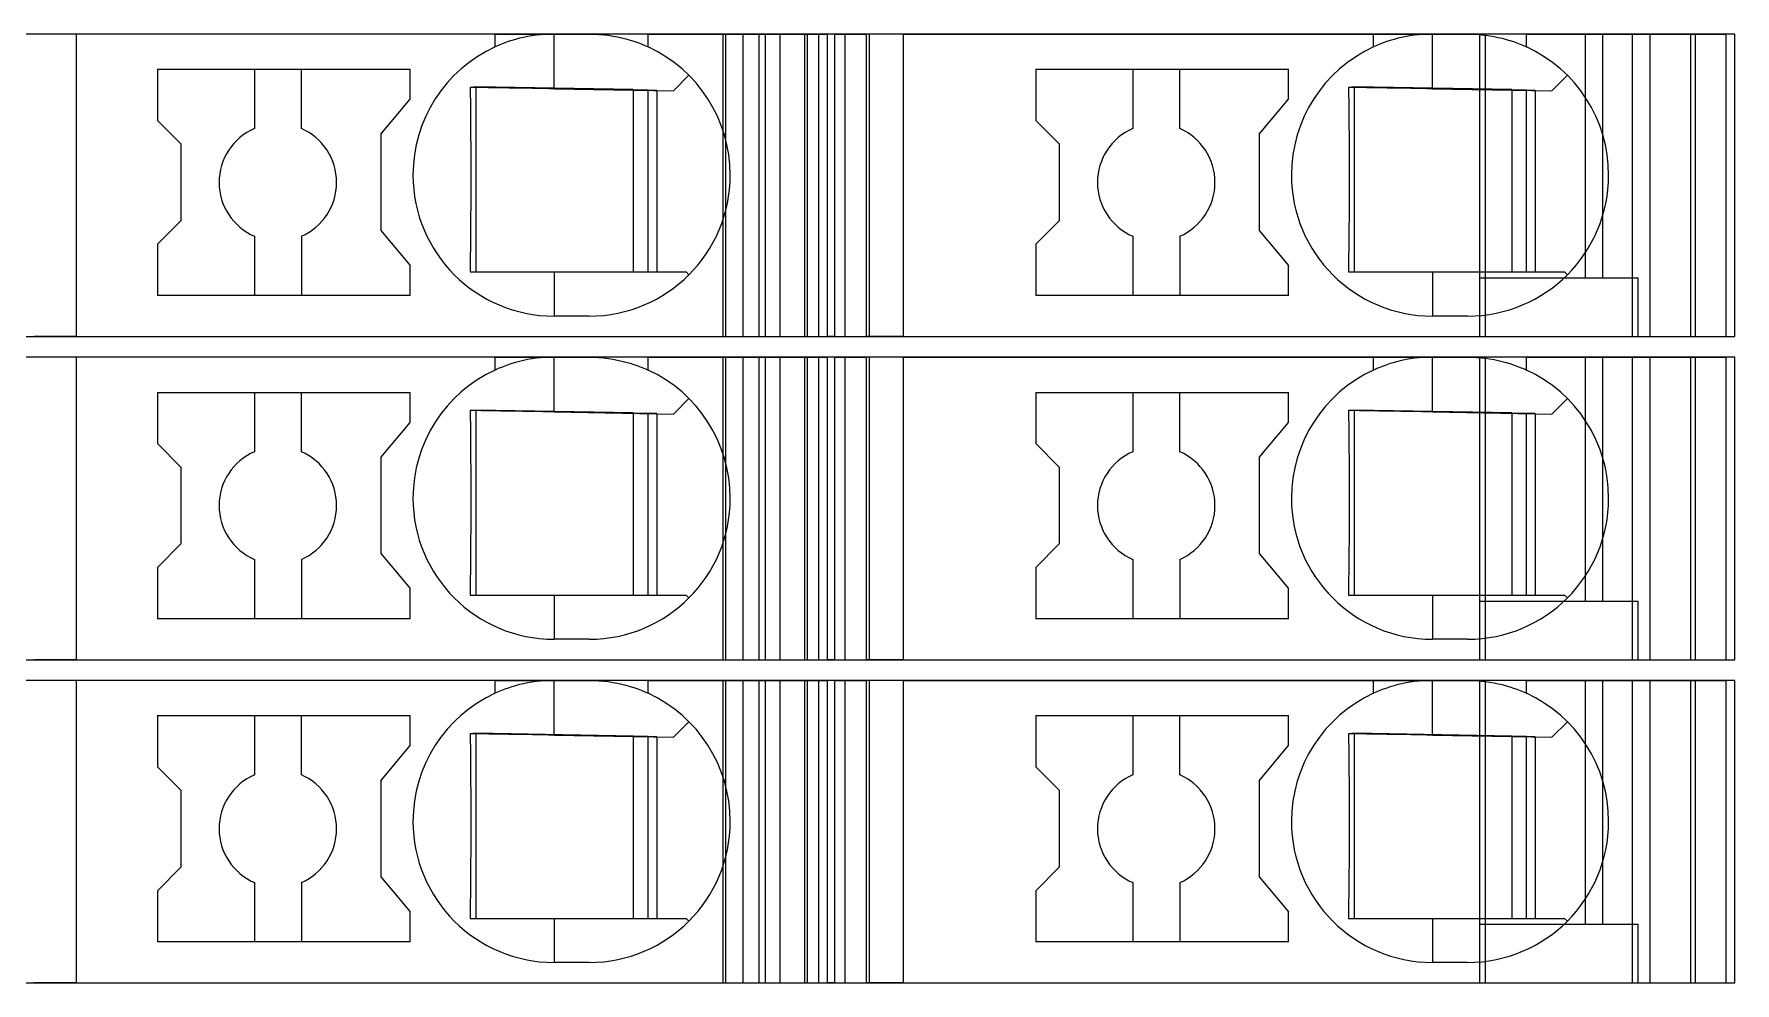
# Model space of a CAD drawing. Header units: millimetres. Extents: x 0 to 1680, y 0 to 1188.
# Drawn here: x 912.2 to 941.15, y 501.35 to 517.5 of the extents above; entities that cross this region are included whole.
import ezdxf
from ezdxf.enums import TextEntityAlignment as Align

# ---------------------------------------------------------------- set-up
doc = ezdxf.new("R2010")
doc.units = ezdxf.units.MM
for name, color, linetype, lineweight in [('EPLAN309', 5, 'Continuous', 5), ('EPLAN493', 5, 'Continuous', 5), ('MAIN-1', 7, 'Continuous', 5), ('MAIN-2', 7, 'Continuous', 5)]:
    doc.layers.add(name, color=color, linetype=linetype, lineweight=lineweight)
doc.styles.add('Tahoma', font='')
doc.styles.get('Tahoma').set_extended_font_data('Tahoma')

# ---------------------------------------------------------------- blocks, each defined once
blk = doc.blocks.new('EPLSYM_LibrarySPECIAL_Symbol12_Variant0_Placement8_4')
at = {"layer": 'EPLAN309', "lineweight": 13, "ltscale": 16}
blk.add_lwpolyline([(0, -5.15), (68.15, -5.15), (68.15, 0), (0, 0)], close=True, dxfattribs=at)
at = {"layer": 'EPLAN493', "color": 5, "style": 'Tahoma'}
blk.add_attdef('17_20450', text='', height=2.3478, dxfattribs=at).set_placement((0, -21.83478), align=Align.MIDDLE_RIGHT)
blk = doc.blocks.new('EPLSYM_LibrarySPECIAL_Symbol12_Variant0_Placement8_5')
at = {"layer": 'EPLAN309', "lineweight": 13, "ltscale": 16}
blk.add_lwpolyline([(0, -5.15), (68.15, -5.15), (68.15, 0), (0, 0)], close=True, dxfattribs=at)
at = {"layer": 'EPLAN493', "color": 5, "style": 'Tahoma'}
blk.add_attdef('17_20450', text='', height=2.3478, dxfattribs=at).set_placement((0, -21.83478), align=Align.MIDDLE_RIGHT)
blk = doc.blocks.new('EPLSYM_LibrarySPECIAL_Symbol12_Variant0_Placement8_6')
at = {"layer": 'EPLAN309', "lineweight": 13, "ltscale": 16}
blk.add_lwpolyline([(0, -5.15), (68.15, -5.15), (68.15, 0), (0, 0)], close=True, dxfattribs=at)
at = {"layer": 'EPLAN493', "color": 5, "style": 'Tahoma'}
blk.add_attdef('17_20450', text='', height=2.3478, dxfattribs=at).set_placement((0, -21.83478), align=Align.MIDDLE_RIGHT)

msp = doc.modelspace()

# ---------------------------------------------------------------- linework, layer by layer
at = {"layer": 'MAIN-1'}
for p, q in [((912.919, 517.5), (912.2, 517.5)), ((920.05, 517.5), (912.919, 517.5)), ((912.919, 517.5), (912.919, 512.35)), ((920.05, 517.5), (921.05, 517.5)), ((920.05, 517.282), (920.05, 517.5)), ((920.213, 517.349), (920.156, 517.327)), ((920.272, 517.37), (920.213, 517.349)), ((920.333, 517.39), (920.272, 517.37)), ((920.397, 517.409), (920.333, 517.39)), ((920.463, 517.427), (920.397, 517.409)), ((920.531, 517.443), (920.463, 517.427)), ((920.601, 517.458), (920.531, 517.443)), ((920.673, 517.47), (920.601, 517.458)), ((920.746, 517.481), (920.673, 517.47)), ((920.821, 517.489), (920.746, 517.481)), ((920.897, 517.495), (920.821, 517.489)), ((920.973, 517.499), (920.897, 517.495)), ((921.05, 517.5), (920.973, 517.499)), ((921.05, 516.568), (921.05, 517.5)), ((921.05, 517.5), (921.65, 517.5)), ((921.65, 517.5), (921.732, 517.499)), ((922.65, 517.5), (921.65, 517.5)), ((921.732, 517.499), (921.814, 517.494)), ((921.814, 517.494), (921.896, 517.487)), ((921.896, 517.487), (921.975, 517.478)), ((921.975, 517.478), (922.053, 517.466)), ((922.053, 517.466), (922.13, 517.452)), ((922.13, 517.452), (922.204, 517.435)), ((922.204, 517.435), (922.275, 517.417)), ((922.275, 517.417), (922.345, 517.397)), ((922.345, 517.397), (922.411, 517.376)), ((922.411, 517.376), (922.475, 517.354)), ((922.475, 517.354), (922.536, 517.331)), ((922.65, 517.5), (925.704, 517.5)), ((922.65, 517.282), (922.65, 517.5)), ((925.832, 517.5), (925.704, 517.5)), ((925.704, 512.35), (925.704, 517.5)), ((925.832, 517.5), (926.367, 517.5)), ((925.832, 512.35), (925.832, 517.5)), ((927, 517.5), (926.367, 517.5)), ((926.367, 512.35), (926.367, 517.5)), ((927, 517.5), (935, 517.5)), ((927, 512.35), (927, 517.5)), ((935, 517.5), (936, 517.5)), ((935, 517.282), (935, 517.5)), ((935.163, 517.349), (935.106, 517.327)), ((935.222, 517.37), (935.163, 517.349)), ((935.283, 517.39), (935.222, 517.37)), ((935.347, 517.409), (935.283, 517.39)), ((935.413, 517.427), (935.347, 517.409)), ((935.481, 517.443), (935.413, 517.427)), ((935.551, 517.458), (935.481, 517.443)), ((935.622, 517.47), (935.551, 517.458)), ((935.696, 517.481), (935.622, 517.47)), ((935.771, 517.489), (935.696, 517.481)), ((935.847, 517.495), (935.771, 517.489)), ((935.923, 517.499), (935.847, 517.495)), ((936, 517.5), (935.923, 517.499)), ((936, 516.568), (936, 517.5)), ((936, 517.5), (936.6, 517.5)), ((936.6, 517.5), (936.677, 517.499)), ((937.6, 517.5), (936.6, 517.5)), ((936.677, 517.499), (936.753, 517.495)), ((936.753, 517.495), (936.829, 517.489)), ((936.829, 517.489), (936.904, 517.481)), ((936.904, 517.481), (936.978, 517.47)), ((936.978, 517.47), (937.049, 517.458)), ((937.049, 517.458), (937.119, 517.443)), ((937.119, 517.443), (937.187, 517.427)), ((937.187, 517.427), (937.253, 517.409)), ((937.253, 517.409), (937.317, 517.39)), ((937.317, 517.39), (937.378, 517.37)), ((937.378, 517.37), (937.437, 517.349)), ((937.437, 517.349), (937.494, 517.327)), ((937.6, 517.5), (941, 517.5)), ((937.6, 517.282), (937.6, 517.5)), ((941, 512.35), (941, 517.5)), ((920.102, 517.305), (920.05, 517.282)), ((920.156, 517.327), (920.102, 517.305)), ((922.536, 517.331), (922.594, 517.306)), ((922.594, 517.306), (922.65, 517.282)), ((935.052, 517.305), (935, 517.282)), ((935.106, 517.327), (935.052, 517.305)), ((937.494, 517.327), (937.548, 517.305)), ((937.548, 517.305), (937.6, 517.282)), ((914.3, 516.9), (914.3, 516.029)), ((914.3, 516.9), (918.6, 516.9)), ((915.95, 516.9), (915.95, 515.892)), ((916.75, 515.892), (916.75, 516.9)), ((918.6, 516.389), (918.6, 516.9)), ((923.083, 516.533), (923.347, 516.797)), ((929.25, 516.9), (929.25, 516.029)), ((929.25, 516.9), (933.55, 516.9)), ((930.9, 516.9), (930.9, 515.892)), ((931.7, 515.892), (931.7, 516.9)), ((933.55, 516.389), (933.55, 516.9)), ((938.033, 516.533), (938.297, 516.797)), ((919.624, 516.592), (919.625, 516.522)), ((919.685, 516.591), (919.624, 516.592)), ((919.625, 516.522), (919.625, 516.45)), ((919.746, 516.59), (919.685, 516.591)), ((919.721, 516.591), (919.721, 513.45)), ((919.809, 516.589), (919.746, 516.59)), ((919.873, 516.588), (919.809, 516.589)), ((919.937, 516.587), (919.873, 516.588)), ((920.003, 516.586), (919.937, 516.587)), ((920.071, 516.585), (920.003, 516.586)), ((920.14, 516.584), (920.071, 516.585)), ((920.21, 516.582), (920.14, 516.584)), ((920.283, 516.581), (920.21, 516.582)), ((920.358, 516.58), (920.283, 516.581)), ((920.435, 516.579), (920.358, 516.58)), ((920.514, 516.577), (920.435, 516.579)), ((920.597, 516.576), (920.514, 516.577)), ((920.682, 516.575), (920.597, 516.576)), ((920.771, 516.573), (920.682, 516.575)), ((920.862, 516.571), (920.771, 516.573)), ((920.955, 516.57), (920.862, 516.571)), ((921.05, 516.568), (920.955, 516.57)), ((921.05, 516.568), (923.083, 516.533)), ((922.4, 516.545), (922.4, 513.45)), ((922.65, 513.45), (922.65, 516.54)), ((922.8, 516.538), (922.8, 513.45)), ((934.574, 516.592), (934.574, 516.522)), ((934.635, 516.591), (934.574, 516.592)), ((934.574, 516.522), (934.575, 516.45)), ((934.696, 516.59), (934.635, 516.591)), ((934.671, 516.591), (934.671, 513.45)), ((934.759, 516.589), (934.696, 516.59)), ((934.822, 516.588), (934.759, 516.589)), ((934.887, 516.587), (934.822, 516.588)), ((934.953, 516.586), (934.887, 516.587)), ((935.021, 516.585), (934.953, 516.586)), ((935.09, 516.584), (935.021, 516.585)), ((935.16, 516.582), (935.09, 516.584)), ((935.233, 516.581), (935.16, 516.582)), ((935.307, 516.58), (935.233, 516.581)), ((935.385, 516.579), (935.307, 516.58)), ((935.464, 516.577), (935.385, 516.579)), ((935.547, 516.576), (935.464, 516.577)), ((935.632, 516.575), (935.547, 516.576)), ((935.72, 516.573), (935.632, 516.575)), ((935.812, 516.571), (935.72, 516.573)), ((935.905, 516.57), (935.812, 516.571)), ((936, 516.568), (935.905, 516.57)), ((936, 516.568), (938.033, 516.533)), ((937.35, 516.545), (937.35, 513.45)), ((937.6, 513.45), (937.6, 516.54)), ((937.75, 516.538), (937.75, 513.45)), ((918.1, 515.793), (918.6, 516.389)), ((919.625, 516.45), (919.626, 516.377)), ((919.626, 516.377), (919.627, 516.303)), ((919.627, 516.303), (919.628, 516.227)), ((919.628, 516.227), (919.628, 516.149)), ((933.05, 515.793), (933.55, 516.389)), ((934.575, 516.45), (934.576, 516.377)), ((934.576, 516.377), (934.577, 516.303)), ((934.577, 516.303), (934.577, 516.227)), ((934.577, 516.227), (934.578, 516.149)), ((914.7, 515.629), (914.3, 516.029)), ((919.628, 516.149), (919.629, 516.07)), ((919.629, 516.07), (919.63, 515.988)), ((919.63, 515.988), (919.63, 515.904)), ((919.63, 515.904), (919.631, 515.817)), ((929.65, 515.629), (929.25, 516.029)), ((934.578, 516.149), (934.579, 516.07)), ((934.579, 516.07), (934.58, 515.988)), ((934.58, 515.988), (934.58, 515.904)), ((934.58, 515.904), (934.581, 515.817)), ((914.7, 515.629), (914.7, 514.321)), ((918.1, 515.793), (918.1, 514.157)), ((919.631, 515.817), (919.631, 515.726)), ((919.631, 515.726), (919.632, 515.632)), ((919.632, 515.632), (919.633, 515.534)), ((929.65, 515.629), (929.65, 514.321)), ((933.05, 515.793), (933.05, 514.157)), ((934.581, 515.817), (934.581, 515.726)), ((934.581, 515.726), (934.582, 515.632)), ((934.582, 515.632), (934.582, 515.534)), ((919.633, 515.534), (919.633, 515.431)), ((919.633, 515.431), (919.633, 515.324)), ((919.633, 515.324), (919.633, 515.213)), ((934.582, 515.534), (934.583, 515.431)), ((934.583, 515.431), (934.583, 515.324)), ((934.583, 515.324), (934.583, 515.213)), ((919.633, 515.213), (919.634, 515.1)), ((919.634, 515.1), (919.633, 514.979)), ((934.583, 515.213), (934.583, 515.1)), ((934.583, 515.1), (934.583, 514.979)), ((919.633, 514.747), (919.632, 514.638)), ((919.633, 514.979), (919.633, 514.861)), ((919.633, 514.861), (919.633, 514.747)), ((934.583, 514.747), (934.582, 514.638)), ((934.583, 514.979), (934.583, 514.861)), ((934.583, 514.861), (934.583, 514.747)), ((919.632, 514.534), (919.631, 514.434)), ((919.632, 514.638), (919.632, 514.534)), ((934.582, 514.534), (934.581, 514.434)), ((934.582, 514.638), (934.582, 514.534)), ((914.7, 514.321), (914.3, 513.921)), ((918.1, 514.157), (918.6, 513.561)), ((919.629, 514.159), (919.628, 514.073)), ((919.63, 514.248), (919.629, 514.159)), ((919.631, 514.339), (919.63, 514.248)), ((919.631, 514.434), (919.631, 514.339)), ((929.65, 514.321), (929.25, 513.921)), ((933.05, 514.157), (933.55, 513.561)), ((934.579, 514.159), (934.578, 514.073)), ((934.58, 514.248), (934.579, 514.159)), ((934.581, 514.339), (934.58, 514.248)), ((934.581, 514.434), (934.581, 514.339)), ((914.3, 513.921), (914.3, 513.05)), ((915.95, 514.058), (915.95, 513.05)), ((916.75, 514.058), (916.75, 513.05)), ((919.627, 513.908), (919.626, 513.829)), ((919.628, 513.99), (919.627, 513.908)), ((919.628, 514.073), (919.628, 513.99)), ((929.25, 513.921), (929.25, 513.05)), ((930.9, 514.058), (930.9, 513.05)), ((931.7, 514.058), (931.7, 513.05)), ((934.577, 513.908), (934.576, 513.829)), ((934.578, 513.99), (934.577, 513.908)), ((934.578, 514.073), (934.578, 513.99)), ((919.624, 513.598), (919.623, 513.524)), ((919.625, 513.75), (919.624, 513.674)), ((919.624, 513.674), (919.624, 513.598)), ((919.626, 513.829), (919.625, 513.75)), ((934.574, 513.598), (934.573, 513.524)), ((934.575, 513.75), (934.574, 513.674)), ((934.574, 513.674), (934.574, 513.598)), ((934.576, 513.829), (934.575, 513.75)), ((918.6, 513.05), (918.6, 513.561)), ((919.623, 513.524), (919.622, 513.45)), ((919.622, 513.45), (919.683, 513.45)), ((919.683, 513.45), (919.746, 513.45)), ((919.746, 513.45), (919.809, 513.45)), ((919.809, 513.45), (919.873, 513.45)), ((919.873, 513.45), (919.939, 513.45)), ((919.939, 513.45), (920.005, 513.45)), ((920.005, 513.45), (920.074, 513.45)), ((920.074, 513.45), (920.144, 513.45)), ((920.144, 513.45), (920.215, 513.45)), ((920.215, 513.45), (920.289, 513.45)), ((920.289, 513.45), (920.364, 513.45)), ((920.364, 513.45), (920.442, 513.45)), ((920.442, 513.45), (920.522, 513.45)), ((920.522, 513.45), (920.605, 513.45)), ((920.605, 513.45), (920.69, 513.45)), ((920.69, 513.45), (920.778, 513.45)), ((920.778, 513.45), (920.867, 513.45)), ((920.867, 513.45), (920.958, 513.45)), ((920.958, 513.45), (921.05, 513.45)), ((921.05, 513.45), (923.3, 513.45)), ((921.05, 513.45), (921.05, 512.7)), ((923.347, 513.403), (923.3, 513.45)), ((933.55, 513.05), (933.55, 513.561)), ((934.573, 513.524), (934.572, 513.45)), ((934.572, 513.45), (934.633, 513.45)), ((934.633, 513.45), (934.695, 513.45)), ((934.695, 513.45), (934.759, 513.45)), ((934.759, 513.45), (934.823, 513.45)), ((934.823, 513.45), (934.889, 513.45)), ((934.889, 513.45), (934.955, 513.45)), ((934.955, 513.45), (935.024, 513.45)), ((935.024, 513.45), (935.093, 513.45)), ((935.093, 513.45), (935.165, 513.45)), ((935.165, 513.45), (935.239, 513.45)), ((935.239, 513.45), (935.314, 513.45)), ((935.314, 513.45), (935.392, 513.45)), ((935.392, 513.45), (935.472, 513.45)), ((935.472, 513.45), (935.555, 513.45)), ((935.555, 513.45), (935.64, 513.45)), ((935.64, 513.45), (935.727, 513.45)), ((935.727, 513.45), (935.817, 513.45)), ((935.817, 513.45), (935.908, 513.45)), ((935.908, 513.45), (936, 513.45)), ((936, 513.45), (936, 512.7)), ((936, 513.45), (938.25, 513.45)), ((938.297, 513.403), (938.25, 513.45)), ((918.6, 513.05), (914.3, 513.05)), ((933.55, 513.05), (929.25, 513.05)), ((921.65, 512.7), (921.05, 512.7)), ((936.6, 512.7), (936, 512.7)), ((912.919, 512.35), (912.2, 512.35)), ((912.919, 512.35), (925.704, 512.35)), ((924.544, 512.35), (924.544, 512.35)), ((924.65, 512.35), (924.65, 512.35)), ((925.832, 512.35), (925.704, 512.35)), ((925.832, 512.35), (926.367, 512.35)), ((927, 512.35), (926.367, 512.35)), ((927, 512.35), (941, 512.35)), ((939.5, 512.35), (939.5, 512.35)), ((912.919, 512), (912.2, 512)), ((920.05, 512), (912.919, 512)), ((912.919, 512), (912.919, 506.85)), ((920.05, 512), (921.05, 512)), ((920.05, 511.782), (920.05, 512)), ((920.213, 511.849), (920.156, 511.827)), ((920.272, 511.87), (920.213, 511.849)), ((920.333, 511.89), (920.272, 511.87)), ((920.397, 511.909), (920.333, 511.89)), ((920.463, 511.927), (920.397, 511.909)), ((920.531, 511.943), (920.463, 511.927)), ((920.601, 511.958), (920.531, 511.943)), ((920.673, 511.97), (920.601, 511.958)), ((920.746, 511.981), (920.673, 511.97)), ((920.821, 511.989), (920.746, 511.981)), ((920.897, 511.995), (920.821, 511.989)), ((920.973, 511.999), (920.897, 511.995)), ((921.05, 512), (920.973, 511.999)), ((921.05, 511.068), (921.05, 512)), ((921.05, 512), (921.65, 512)), ((921.65, 512), (921.732, 511.999)), ((922.65, 512), (921.65, 512)), ((921.732, 511.999), (921.814, 511.994)), ((921.814, 511.994), (921.896, 511.987)), ((921.896, 511.987), (921.975, 511.978)), ((921.975, 511.978), (922.053, 511.966)), ((922.053, 511.966), (922.13, 511.952)), ((922.13, 511.952), (922.204, 511.935)), ((922.204, 511.935), (922.275, 511.917)), ((922.275, 511.917), (922.345, 511.897)), ((922.345, 511.897), (922.411, 511.876)), ((922.411, 511.876), (922.475, 511.854)), ((922.475, 511.854), (922.536, 511.831)), ((922.65, 512), (925.704, 512)), ((922.65, 511.782), (922.65, 512)), ((925.832, 512), (925.704, 512)), ((925.704, 506.85), (925.704, 512)), ((925.832, 512), (926.367, 512)), ((925.832, 506.85), (925.832, 512)), ((927, 512), (926.367, 512)), ((926.367, 506.85), (926.367, 512)), ((927, 512), (935, 512)), ((927, 506.85), (927, 512)), ((935, 512), (936, 512)), ((935, 511.782), (935, 512)), ((935.163, 511.849), (935.106, 511.827)), ((935.222, 511.87), (935.163, 511.849)), ((935.283, 511.89), (935.222, 511.87)), ((935.347, 511.909), (935.283, 511.89)), ((935.413, 511.927), (935.347, 511.909)), ((935.481, 511.943), (935.413, 511.927)), ((935.551, 511.958), (935.481, 511.943)), ((935.622, 511.97), (935.551, 511.958)), ((935.696, 511.981), (935.622, 511.97)), ((935.771, 511.989), (935.696, 511.981)), ((935.847, 511.995), (935.771, 511.989)), ((935.923, 511.999), (935.847, 511.995)), ((936, 512), (935.923, 511.999)), ((936, 511.068), (936, 512)), ((936, 512), (936.6, 512)), ((936.6, 512), (936.677, 511.999)), ((937.6, 512), (936.6, 512)), ((936.677, 511.999), (936.753, 511.995)), ((936.753, 511.995), (936.829, 511.989)), ((936.829, 511.989), (936.904, 511.981)), ((936.904, 511.981), (936.978, 511.97)), ((936.978, 511.97), (937.049, 511.958)), ((937.049, 511.958), (937.119, 511.943)), ((937.119, 511.943), (937.187, 511.927)), ((937.187, 511.927), (937.253, 511.909)), ((937.253, 511.909), (937.317, 511.89)), ((937.317, 511.89), (937.378, 511.87)), ((937.378, 511.87), (937.437, 511.849)), ((937.437, 511.849), (937.494, 511.827)), ((937.6, 512), (941, 512)), ((937.6, 511.782), (937.6, 512)), ((941, 506.85), (941, 512)), ((920.102, 511.805), (920.05, 511.782)), ((920.156, 511.827), (920.102, 511.805)), ((922.536, 511.831), (922.594, 511.806)), ((922.594, 511.806), (922.65, 511.782)), ((935.052, 511.805), (935, 511.782)), ((935.106, 511.827), (935.052, 511.805)), ((937.494, 511.827), (937.548, 511.805)), ((937.548, 511.805), (937.6, 511.782)), ((914.3, 511.4), (914.3, 510.529)), ((914.3, 511.4), (918.6, 511.4)), ((915.95, 511.4), (915.95, 510.392)), ((916.75, 510.392), (916.75, 511.4)), ((918.6, 510.889), (918.6, 511.4)), ((923.083, 511.033), (923.347, 511.297)), ((929.25, 511.4), (929.25, 510.529)), ((929.25, 511.4), (933.55, 511.4)), ((930.9, 511.4), (930.9, 510.392)), ((931.7, 510.392), (931.7, 511.4)), ((933.55, 510.889), (933.55, 511.4)), ((938.033, 511.033), (938.297, 511.297)), ((919.624, 511.092), (919.625, 511.022)), ((919.685, 511.091), (919.624, 511.092)), ((919.625, 511.022), (919.625, 510.95)), ((919.746, 511.09), (919.685, 511.091)), ((919.721, 511.091), (919.721, 507.95)), ((919.809, 511.089), (919.746, 511.09)), ((919.873, 511.088), (919.809, 511.089)), ((919.937, 511.087), (919.873, 511.088)), ((920.003, 511.086), (919.937, 511.087)), ((920.071, 511.085), (920.003, 511.086)), ((920.14, 511.084), (920.071, 511.085)), ((920.21, 511.082), (920.14, 511.084)), ((920.283, 511.081), (920.21, 511.082)), ((920.358, 511.08), (920.283, 511.081)), ((920.435, 511.079), (920.358, 511.08)), ((920.514, 511.077), (920.435, 511.079)), ((920.597, 511.076), (920.514, 511.077)), ((920.682, 511.075), (920.597, 511.076)), ((920.771, 511.073), (920.682, 511.075)), ((920.862, 511.071), (920.771, 511.073)), ((920.955, 511.07), (920.862, 511.071)), ((921.05, 511.068), (920.955, 511.07)), ((921.05, 511.068), (923.083, 511.033)), ((922.4, 511.045), (922.4, 507.95)), ((922.65, 507.95), (922.65, 511.04)), ((922.8, 511.038), (922.8, 507.95)), ((934.574, 511.092), (934.574, 511.022)), ((934.635, 511.091), (934.574, 511.092)), ((934.574, 511.022), (934.575, 510.95)), ((934.696, 511.09), (934.635, 511.091)), ((934.671, 511.091), (934.671, 507.95)), ((934.759, 511.089), (934.696, 511.09)), ((934.822, 511.088), (934.759, 511.089)), ((934.887, 511.087), (934.822, 511.088)), ((934.953, 511.086), (934.887, 511.087)), ((935.021, 511.085), (934.953, 511.086)), ((935.09, 511.084), (935.021, 511.085)), ((935.16, 511.082), (935.09, 511.084)), ((935.233, 511.081), (935.16, 511.082)), ((935.307, 511.08), (935.233, 511.081)), ((935.385, 511.079), (935.307, 511.08)), ((935.464, 511.077), (935.385, 511.079)), ((935.547, 511.076), (935.464, 511.077)), ((935.632, 511.075), (935.547, 511.076)), ((935.72, 511.073), (935.632, 511.075)), ((935.812, 511.071), (935.72, 511.073)), ((935.905, 511.07), (935.812, 511.071)), ((936, 511.068), (935.905, 511.07)), ((936, 511.068), (938.033, 511.033)), ((937.35, 511.045), (937.35, 507.95)), ((937.6, 507.95), (937.6, 511.04)), ((937.75, 511.038), (937.75, 507.95)), ((918.1, 510.293), (918.6, 510.889)), ((919.625, 510.95), (919.626, 510.877)), ((919.626, 510.877), (919.627, 510.803)), ((919.627, 510.803), (919.628, 510.727)), ((919.628, 510.727), (919.628, 510.649)), ((933.05, 510.293), (933.55, 510.889)), ((934.575, 510.95), (934.576, 510.877)), ((934.576, 510.877), (934.577, 510.803)), ((934.577, 510.803), (934.577, 510.727)), ((934.577, 510.727), (934.578, 510.649)), ((914.7, 510.129), (914.3, 510.529)), ((919.628, 510.649), (919.629, 510.57)), ((919.629, 510.57), (919.63, 510.488)), ((919.63, 510.488), (919.63, 510.404)), ((919.63, 510.404), (919.631, 510.317)), ((929.65, 510.129), (929.25, 510.529)), ((934.578, 510.649), (934.579, 510.57)), ((934.579, 510.57), (934.58, 510.488)), ((934.58, 510.488), (934.58, 510.404)), ((934.58, 510.404), (934.581, 510.317)), ((914.7, 510.129), (914.7, 508.821)), ((918.1, 510.293), (918.1, 508.657)), ((919.631, 510.317), (919.631, 510.226)), ((919.631, 510.226), (919.632, 510.132)), ((919.632, 510.132), (919.633, 510.034)), ((929.65, 510.129), (929.65, 508.821)), ((933.05, 510.293), (933.05, 508.657)), ((934.581, 510.317), (934.581, 510.226)), ((934.581, 510.226), (934.582, 510.132)), ((934.582, 510.132), (934.582, 510.034)), ((919.633, 510.034), (919.633, 509.931)), ((919.633, 509.931), (919.633, 509.824)), ((919.633, 509.824), (919.633, 509.713)), ((934.582, 510.034), (934.583, 509.931)), ((934.583, 509.931), (934.583, 509.824)), ((934.583, 509.824), (934.583, 509.713)), ((919.633, 509.713), (919.634, 509.6)), ((919.634, 509.6), (919.633, 509.479)), ((934.583, 509.713), (934.583, 509.6)), ((934.583, 509.6), (934.583, 509.479)), ((919.633, 509.247), (919.632, 509.138)), ((919.633, 509.479), (919.633, 509.361)), ((919.633, 509.361), (919.633, 509.247)), ((934.583, 509.247), (934.582, 509.138)), ((934.583, 509.479), (934.583, 509.361)), ((934.583, 509.361), (934.583, 509.247)), ((919.632, 509.034), (919.631, 508.934)), ((919.632, 509.138), (919.632, 509.034)), ((934.582, 509.034), (934.581, 508.934)), ((934.582, 509.138), (934.582, 509.034)), ((914.7, 508.821), (914.3, 508.421)), ((918.1, 508.657), (918.6, 508.061)), ((919.629, 508.659), (919.628, 508.573)), ((919.63, 508.748), (919.629, 508.659)), ((919.631, 508.839), (919.63, 508.748)), ((919.631, 508.934), (919.631, 508.839)), ((929.65, 508.821), (929.25, 508.421)), ((933.05, 508.657), (933.55, 508.061)), ((934.579, 508.659), (934.578, 508.573)), ((934.58, 508.748), (934.579, 508.659)), ((934.581, 508.839), (934.58, 508.748)), ((934.581, 508.934), (934.581, 508.839)), ((914.3, 508.421), (914.3, 507.55)), ((915.95, 508.558), (915.95, 507.55)), ((916.75, 508.558), (916.75, 507.55)), ((919.627, 508.408), (919.626, 508.329)), ((919.628, 508.49), (919.627, 508.408)), ((919.628, 508.573), (919.628, 508.49)), ((929.25, 508.421), (929.25, 507.55)), ((930.9, 508.558), (930.9, 507.55)), ((931.7, 508.558), (931.7, 507.55)), ((934.577, 508.408), (934.576, 508.329)), ((934.578, 508.49), (934.577, 508.408)), ((934.578, 508.573), (934.578, 508.49)), ((919.624, 508.098), (919.623, 508.024)), ((919.625, 508.25), (919.624, 508.174)), ((919.624, 508.174), (919.624, 508.098)), ((919.626, 508.329), (919.625, 508.25)), ((934.574, 508.098), (934.573, 508.024)), ((934.575, 508.25), (934.574, 508.174)), ((934.574, 508.174), (934.574, 508.098)), ((934.576, 508.329), (934.575, 508.25)), ((918.6, 507.55), (918.6, 508.061)), ((919.623, 508.024), (919.622, 507.95)), ((919.622, 507.95), (919.683, 507.95)), ((919.683, 507.95), (919.746, 507.95)), ((919.746, 507.95), (919.809, 507.95)), ((919.809, 507.95), (919.873, 507.95)), ((919.873, 507.95), (919.939, 507.95)), ((919.939, 507.95), (920.005, 507.95)), ((920.005, 507.95), (920.074, 507.95)), ((920.074, 507.95), (920.144, 507.95)), ((920.144, 507.95), (920.215, 507.95)), ((920.215, 507.95), (920.289, 507.95)), ((920.289, 507.95), (920.364, 507.95)), ((920.364, 507.95), (920.442, 507.95)), ((920.442, 507.95), (920.522, 507.95)), ((920.522, 507.95), (920.605, 507.95)), ((920.605, 507.95), (920.69, 507.95)), ((920.69, 507.95), (920.778, 507.95)), ((920.778, 507.95), (920.867, 507.95)), ((920.867, 507.95), (920.958, 507.95)), ((920.958, 507.95), (921.05, 507.95)), ((921.05, 507.95), (923.3, 507.95)), ((921.05, 507.95), (921.05, 507.2)), ((923.347, 507.903), (923.3, 507.95)), ((933.55, 507.55), (933.55, 508.061)), ((934.573, 508.024), (934.572, 507.95)), ((934.572, 507.95), (934.633, 507.95)), ((934.633, 507.95), (934.695, 507.95)), ((934.695, 507.95), (934.759, 507.95)), ((934.759, 507.95), (934.823, 507.95)), ((934.823, 507.95), (934.889, 507.95)), ((934.889, 507.95), (934.955, 507.95)), ((934.955, 507.95), (935.024, 507.95)), ((935.024, 507.95), (935.093, 507.95)), ((935.093, 507.95), (935.165, 507.95)), ((935.165, 507.95), (935.239, 507.95)), ((935.239, 507.95), (935.314, 507.95)), ((935.314, 507.95), (935.392, 507.95)), ((935.392, 507.95), (935.472, 507.95)), ((935.472, 507.95), (935.555, 507.95)), ((935.555, 507.95), (935.64, 507.95)), ((935.64, 507.95), (935.727, 507.95)), ((935.727, 507.95), (935.817, 507.95)), ((935.817, 507.95), (935.908, 507.95)), ((935.908, 507.95), (936, 507.95)), ((936, 507.95), (936, 507.2)), ((936, 507.95), (938.25, 507.95)), ((938.297, 507.903), (938.25, 507.95)), ((918.6, 507.55), (914.3, 507.55)), ((933.55, 507.55), (929.25, 507.55)), ((921.65, 507.2), (921.05, 507.2)), ((936.6, 507.2), (936, 507.2)), ((912.919, 506.85), (912.2, 506.85)), ((912.919, 506.85), (925.704, 506.85)), ((924.544, 506.85), (924.544, 506.85)), ((924.65, 506.85), (924.65, 506.85)), ((925.832, 506.85), (925.704, 506.85)), ((925.832, 506.85), (926.367, 506.85)), ((927, 506.85), (926.367, 506.85)), ((927, 506.85), (941, 506.85)), ((939.5, 506.85), (939.5, 506.85)), ((912.919, 506.5), (912.2, 506.5)), ((920.05, 506.5), (912.919, 506.5)), ((912.919, 506.5), (912.919, 501.35)), ((920.05, 506.5), (921.05, 506.5)), ((920.05, 506.282), (920.05, 506.5)), ((920.213, 506.349), (920.156, 506.327)), ((920.272, 506.37), (920.213, 506.349)), ((920.333, 506.39), (920.272, 506.37)), ((920.397, 506.409), (920.333, 506.39)), ((920.463, 506.427), (920.397, 506.409)), ((920.531, 506.443), (920.463, 506.427)), ((920.601, 506.458), (920.531, 506.443)), ((920.673, 506.47), (920.601, 506.458)), ((920.746, 506.481), (920.673, 506.47)), ((920.821, 506.489), (920.746, 506.481)), ((920.897, 506.495), (920.821, 506.489)), ((920.973, 506.499), (920.897, 506.495)), ((921.05, 506.5), (920.973, 506.499)), ((921.05, 505.568), (921.05, 506.5)), ((921.05, 506.5), (921.65, 506.5)), ((921.65, 506.5), (921.732, 506.499)), ((922.65, 506.5), (921.65, 506.5)), ((921.732, 506.499), (921.814, 506.494)), ((921.814, 506.494), (921.896, 506.487)), ((921.896, 506.487), (921.975, 506.478)), ((921.975, 506.478), (922.053, 506.466)), ((922.053, 506.466), (922.13, 506.452)), ((922.13, 506.452), (922.204, 506.435)), ((922.204, 506.435), (922.275, 506.417)), ((922.275, 506.417), (922.345, 506.397)), ((922.345, 506.397), (922.411, 506.376)), ((922.411, 506.376), (922.475, 506.354)), ((922.475, 506.354), (922.536, 506.331)), ((922.65, 506.5), (925.704, 506.5)), ((922.65, 506.282), (922.65, 506.5)), ((925.832, 506.5), (925.704, 506.5)), ((925.704, 501.35), (925.704, 506.5)), ((925.832, 506.5), (926.367, 506.5)), ((925.832, 501.35), (925.832, 506.5)), ((927, 506.5), (926.367, 506.5)), ((926.367, 501.35), (926.367, 506.5)), ((927, 506.5), (935, 506.5)), ((927, 501.35), (927, 506.5)), ((935, 506.5), (936, 506.5)), ((935, 506.282), (935, 506.5)), ((935.163, 506.349), (935.106, 506.327)), ((935.222, 506.37), (935.163, 506.349)), ((935.283, 506.39), (935.222, 506.37)), ((935.347, 506.409), (935.283, 506.39)), ((935.413, 506.427), (935.347, 506.409)), ((935.481, 506.443), (935.413, 506.427)), ((935.551, 506.458), (935.481, 506.443)), ((935.622, 506.47), (935.551, 506.458)), ((935.696, 506.481), (935.622, 506.47)), ((935.771, 506.489), (935.696, 506.481)), ((935.847, 506.495), (935.771, 506.489)), ((935.923, 506.499), (935.847, 506.495)), ((936, 506.5), (935.923, 506.499)), ((936, 505.568), (936, 506.5)), ((936, 506.5), (936.6, 506.5)), ((936.6, 506.5), (936.677, 506.499)), ((937.6, 506.5), (936.6, 506.5)), ((936.677, 506.499), (936.753, 506.495)), ((936.753, 506.495), (936.829, 506.489)), ((936.829, 506.489), (936.904, 506.481)), ((936.904, 506.481), (936.978, 506.47)), ((936.978, 506.47), (937.049, 506.458)), ((937.049, 506.458), (937.119, 506.443)), ((937.119, 506.443), (937.187, 506.427)), ((937.187, 506.427), (937.253, 506.409)), ((937.253, 506.409), (937.317, 506.39)), ((937.317, 506.39), (937.378, 506.37)), ((937.378, 506.37), (937.437, 506.349)), ((937.437, 506.349), (937.494, 506.327)), ((937.6, 506.5), (941, 506.5)), ((937.6, 506.282), (937.6, 506.5)), ((941, 501.35), (941, 506.5)), ((920.102, 506.305), (920.05, 506.282)), ((920.156, 506.327), (920.102, 506.305)), ((922.536, 506.331), (922.594, 506.306)), ((922.594, 506.306), (922.65, 506.282)), ((935.052, 506.305), (935, 506.282)), ((935.106, 506.327), (935.052, 506.305)), ((937.494, 506.327), (937.548, 506.305)), ((937.548, 506.305), (937.6, 506.282)), ((914.3, 505.9), (914.3, 505.029)), ((914.3, 505.9), (918.6, 505.9)), ((915.95, 505.9), (915.95, 504.892)), ((916.75, 504.892), (916.75, 505.9)), ((918.6, 505.389), (918.6, 505.9)), ((923.083, 505.533), (923.347, 505.797)), ((929.25, 505.9), (929.25, 505.029)), ((929.25, 505.9), (933.55, 505.9)), ((930.9, 505.9), (930.9, 504.892)), ((931.7, 504.892), (931.7, 505.9)), ((933.55, 505.389), (933.55, 505.9)), ((938.033, 505.533), (938.297, 505.797)), ((919.624, 505.592), (919.625, 505.522)), ((919.685, 505.591), (919.624, 505.592)), ((919.625, 505.522), (919.625, 505.45)), ((919.746, 505.59), (919.685, 505.591)), ((919.721, 505.591), (919.721, 502.45)), ((919.809, 505.589), (919.746, 505.59)), ((919.873, 505.588), (919.809, 505.589)), ((919.937, 505.587), (919.873, 505.588)), ((920.003, 505.586), (919.937, 505.587)), ((920.071, 505.585), (920.003, 505.586)), ((920.14, 505.584), (920.071, 505.585)), ((920.21, 505.582), (920.14, 505.584)), ((920.283, 505.581), (920.21, 505.582)), ((920.358, 505.58), (920.283, 505.581)), ((920.435, 505.579), (920.358, 505.58)), ((920.514, 505.577), (920.435, 505.579)), ((920.597, 505.576), (920.514, 505.577)), ((920.682, 505.575), (920.597, 505.576)), ((920.771, 505.573), (920.682, 505.575)), ((920.862, 505.571), (920.771, 505.573)), ((920.955, 505.57), (920.862, 505.571)), ((921.05, 505.568), (920.955, 505.57)), ((921.05, 505.568), (923.083, 505.533)), ((922.4, 505.545), (922.4, 502.45)), ((922.65, 502.45), (922.65, 505.54)), ((922.8, 505.538), (922.8, 502.45)), ((934.574, 505.592), (934.574, 505.522)), ((934.635, 505.591), (934.574, 505.592)), ((934.574, 505.522), (934.575, 505.45)), ((934.696, 505.59), (934.635, 505.591)), ((934.671, 505.591), (934.671, 502.45)), ((934.759, 505.589), (934.696, 505.59)), ((934.822, 505.588), (934.759, 505.589)), ((934.887, 505.587), (934.822, 505.588)), ((934.953, 505.586), (934.887, 505.587)), ((935.021, 505.585), (934.953, 505.586)), ((935.09, 505.584), (935.021, 505.585)), ((935.16, 505.582), (935.09, 505.584)), ((935.233, 505.581), (935.16, 505.582)), ((935.307, 505.58), (935.233, 505.581)), ((935.385, 505.579), (935.307, 505.58)), ((935.464, 505.577), (935.385, 505.579)), ((935.547, 505.576), (935.464, 505.577)), ((935.632, 505.575), (935.547, 505.576)), ((935.72, 505.573), (935.632, 505.575)), ((935.812, 505.571), (935.72, 505.573)), ((935.905, 505.57), (935.812, 505.571)), ((936, 505.568), (935.905, 505.57)), ((936, 505.568), (938.033, 505.533)), ((937.35, 505.545), (937.35, 502.45)), ((937.6, 502.45), (937.6, 505.54)), ((937.75, 505.538), (937.75, 502.45)), ((918.1, 504.793), (918.6, 505.389)), ((919.625, 505.45), (919.626, 505.377)), ((919.626, 505.377), (919.627, 505.303)), ((919.627, 505.303), (919.628, 505.227)), ((919.628, 505.227), (919.628, 505.149)), ((933.05, 504.793), (933.55, 505.389)), ((934.575, 505.45), (934.576, 505.377)), ((934.576, 505.377), (934.577, 505.303)), ((934.577, 505.303), (934.577, 505.227)), ((934.577, 505.227), (934.578, 505.149)), ((914.7, 504.629), (914.3, 505.029)), ((919.628, 505.149), (919.629, 505.07)), ((919.629, 505.07), (919.63, 504.988)), ((919.63, 504.988), (919.63, 504.904)), ((919.63, 504.904), (919.631, 504.817)), ((929.65, 504.629), (929.25, 505.029)), ((934.578, 505.149), (934.579, 505.07)), ((934.579, 505.07), (934.58, 504.988)), ((934.58, 504.988), (934.58, 504.904)), ((934.58, 504.904), (934.581, 504.817)), ((914.7, 504.629), (914.7, 503.321)), ((918.1, 504.793), (918.1, 503.157)), ((919.631, 504.817), (919.631, 504.726)), ((919.631, 504.726), (919.632, 504.632)), ((919.632, 504.632), (919.633, 504.534)), ((929.65, 504.629), (929.65, 503.321)), ((933.05, 504.793), (933.05, 503.157)), ((934.581, 504.817), (934.581, 504.726)), ((934.581, 504.726), (934.582, 504.632)), ((934.582, 504.632), (934.582, 504.534)), ((919.633, 504.534), (919.633, 504.431)), ((919.633, 504.431), (919.633, 504.324)), ((919.633, 504.324), (919.633, 504.213)), ((934.582, 504.534), (934.583, 504.431)), ((934.583, 504.431), (934.583, 504.324)), ((934.583, 504.324), (934.583, 504.213)), ((919.633, 504.213), (919.634, 504.1)), ((919.634, 504.1), (919.633, 503.979)), ((934.583, 504.213), (934.583, 504.1)), ((934.583, 504.1), (934.583, 503.979)), ((919.633, 503.747), (919.632, 503.638)), ((919.633, 503.979), (919.633, 503.861)), ((919.633, 503.861), (919.633, 503.747)), ((934.583, 503.747), (934.582, 503.638)), ((934.583, 503.979), (934.583, 503.861)), ((934.583, 503.861), (934.583, 503.747)), ((919.632, 503.534), (919.631, 503.434)), ((919.632, 503.638), (919.632, 503.534)), ((934.582, 503.534), (934.581, 503.434)), ((934.582, 503.638), (934.582, 503.534)), ((914.7, 503.321), (914.3, 502.921)), ((918.1, 503.157), (918.6, 502.561)), ((919.629, 503.159), (919.628, 503.073)), ((919.63, 503.248), (919.629, 503.159)), ((919.631, 503.339), (919.63, 503.248)), ((919.631, 503.434), (919.631, 503.339)), ((929.65, 503.321), (929.25, 502.921)), ((933.05, 503.157), (933.55, 502.561)), ((934.579, 503.159), (934.578, 503.073)), ((934.58, 503.248), (934.579, 503.159)), ((934.581, 503.339), (934.58, 503.248)), ((934.581, 503.434), (934.581, 503.339)), ((914.3, 502.921), (914.3, 502.05)), ((915.95, 503.058), (915.95, 502.05)), ((916.75, 503.058), (916.75, 502.05)), ((919.627, 502.908), (919.626, 502.829)), ((919.628, 502.99), (919.627, 502.908)), ((919.628, 503.073), (919.628, 502.99)), ((929.25, 502.921), (929.25, 502.05)), ((930.9, 503.058), (930.9, 502.05)), ((931.7, 503.058), (931.7, 502.05)), ((934.577, 502.908), (934.576, 502.829)), ((934.578, 502.99), (934.577, 502.908)), ((934.578, 503.073), (934.578, 502.99)), ((919.624, 502.598), (919.623, 502.524)), ((919.625, 502.75), (919.624, 502.674)), ((919.624, 502.674), (919.624, 502.598)), ((919.626, 502.829), (919.625, 502.75)), ((934.574, 502.598), (934.573, 502.524)), ((934.575, 502.75), (934.574, 502.674)), ((934.574, 502.674), (934.574, 502.598)), ((934.576, 502.829), (934.575, 502.75)), ((918.6, 502.05), (918.6, 502.561)), ((919.623, 502.524), (919.622, 502.45)), ((919.622, 502.45), (919.683, 502.45)), ((919.683, 502.45), (919.746, 502.45)), ((919.746, 502.45), (919.809, 502.45)), ((919.809, 502.45), (919.873, 502.45)), ((919.873, 502.45), (919.939, 502.45)), ((919.939, 502.45), (920.005, 502.45)), ((920.005, 502.45), (920.074, 502.45)), ((920.074, 502.45), (920.144, 502.45)), ((920.144, 502.45), (920.215, 502.45)), ((920.215, 502.45), (920.289, 502.45)), ((920.289, 502.45), (920.364, 502.45)), ((920.364, 502.45), (920.442, 502.45)), ((920.442, 502.45), (920.522, 502.45)), ((920.522, 502.45), (920.605, 502.45)), ((920.605, 502.45), (920.69, 502.45)), ((920.69, 502.45), (920.778, 502.45)), ((920.778, 502.45), (920.867, 502.45)), ((920.867, 502.45), (920.958, 502.45)), ((920.958, 502.45), (921.05, 502.45)), ((921.05, 502.45), (923.3, 502.45)), ((921.05, 502.45), (921.05, 501.7)), ((923.347, 502.403), (923.3, 502.45)), ((933.55, 502.05), (933.55, 502.561)), ((934.573, 502.524), (934.572, 502.45)), ((934.572, 502.45), (934.633, 502.45)), ((934.633, 502.45), (934.695, 502.45)), ((934.695, 502.45), (934.759, 502.45)), ((934.759, 502.45), (934.823, 502.45)), ((934.823, 502.45), (934.889, 502.45)), ((934.889, 502.45), (934.955, 502.45)), ((934.955, 502.45), (935.024, 502.45)), ((935.024, 502.45), (935.093, 502.45)), ((935.093, 502.45), (935.165, 502.45)), ((935.165, 502.45), (935.239, 502.45)), ((935.239, 502.45), (935.314, 502.45)), ((935.314, 502.45), (935.392, 502.45)), ((935.392, 502.45), (935.472, 502.45)), ((935.472, 502.45), (935.555, 502.45)), ((935.555, 502.45), (935.64, 502.45)), ((935.64, 502.45), (935.727, 502.45)), ((935.727, 502.45), (935.817, 502.45)), ((935.817, 502.45), (935.908, 502.45)), ((935.908, 502.45), (936, 502.45)), ((936, 502.45), (936, 501.7)), ((936, 502.45), (938.25, 502.45)), ((938.297, 502.403), (938.25, 502.45)), ((918.6, 502.05), (914.3, 502.05)), ((933.55, 502.05), (929.25, 502.05)), ((921.65, 501.7), (921.05, 501.7)), ((936.6, 501.7), (936, 501.7)), ((912.919, 501.35), (912.2, 501.35)), ((912.919, 501.35), (925.704, 501.35)), ((924.544, 501.35), (924.544, 501.35)), ((924.65, 501.35), (924.65, 501.35)), ((925.832, 501.35), (925.704, 501.35)), ((925.832, 501.35), (926.367, 501.35)), ((927, 501.35), (926.367, 501.35)), ((927, 501.35), (941, 501.35)), ((939.5, 501.35), (939.5, 501.35))]:
    msp.add_line(p, q, dxfattribs=at)
for centre, radius, start, end in [((921.05, 515.1), 2.4, 114.6244, 180), ((921.65, 515.1), 2.4, 0, 65.3756), ((936, 515.1), 2.4, 114.6244, 180), ((936.6, 515.1), 2.4, 0, 65.3756), ((916.35, 514.975), 1, 113.5782, 180), ((916.35, 514.975), 1, 0, 66.4218), ((931.3, 514.975), 1, 113.5782, 180), ((931.3, 514.975), 1, 0, 66.4218), ((921.05, 515.1), 2.4, 180, 270), ((921.65, 515.1), 2.4, 270, 0), ((936, 515.1), 2.4, 180, 270), ((936.6, 515.1), 2.4, 270, 0), ((916.35, 514.975), 1, 180, 246.4218), ((916.35, 514.975), 1, 293.5782, 0), ((931.3, 514.975), 1, 180, 246.4218), ((931.3, 514.975), 1, 293.5782, 0), ((921.05, 509.6), 2.4, 114.6244, 180), ((921.65, 509.6), 2.4, 0, 65.3756), ((936, 509.6), 2.4, 114.6244, 180), ((936.6, 509.6), 2.4, 0, 65.3756), ((916.35, 509.475), 1, 113.5782, 180), ((916.35, 509.475), 1, 0, 66.4218), ((931.3, 509.475), 1, 113.5782, 180), ((931.3, 509.475), 1, 0, 66.4218), ((921.05, 509.6), 2.4, 180, 270), ((921.65, 509.6), 2.4, 270, 0), ((936, 509.6), 2.4, 180, 270), ((936.6, 509.6), 2.4, 270, 0), ((916.35, 509.475), 1, 180, 246.4218), ((916.35, 509.475), 1, 293.5782, 0), ((931.3, 509.475), 1, 180, 246.4218), ((931.3, 509.475), 1, 293.5782, 0), ((921.05, 504.1), 2.4, 114.6244, 180), ((921.65, 504.1), 2.4, 0, 65.3756), ((936, 504.1), 2.4, 114.6244, 180), ((936.6, 504.1), 2.4, 0, 65.3756), ((916.35, 503.975), 1, 113.5782, 180), ((916.35, 503.975), 1, 0, 66.4218), ((931.3, 503.975), 1, 113.5782, 180), ((931.3, 503.975), 1, 0, 66.4218), ((921.05, 504.1), 2.4, 180, 270), ((921.65, 504.1), 2.4, 270, 0), ((936, 504.1), 2.4, 180, 270), ((936.6, 504.1), 2.4, 270, 0), ((916.35, 503.975), 1, 180, 246.4218), ((916.35, 503.975), 1, 293.5782, 0), ((931.3, 503.975), 1, 180, 246.4218), ((931.3, 503.975), 1, 293.5782, 0)]:
    msp.add_arc(centre, radius, start, end, dxfattribs=at)
at = {"layer": 'MAIN-2'}
for p, q in [((923.931, 512.35), (923.931, 517.5)), ((923.971, 517.5), (923.971, 512.35)), ((924.262, 517.5), (924.262, 512.35)), ((924.544, 512.35), (924.544, 517.5)), ((924.65, 512.35), (924.65, 517.5)), ((924.891, 517.5), (924.891, 512.35)), ((925.316, 517.5), (925.316, 512.35)), ((925.361, 517.5), (925.361, 512.35)), ((925.363, 512.35), (925.363, 517.5)), ((925.55, 517.5), (925.55, 512.35)), ((926.008, 512.35), (926.008, 517.5)), ((926.414, 517.5), (926.414, 512.35)), ((936.8, 517.5), (936.8, 512.35)), ((936.898, 517.5), (936.898, 512.35)), ((938.6, 517.5), (938.6, 513.35)), ((938.9, 513.35), (938.9, 517.5)), ((939.4, 517.5), (939.4, 512.35)), ((939.709, 512.35), (939.709, 517.5)), ((940.4, 512.35), (940.4, 517.5)), ((940.47, 517.5), (940.47, 512.35)), ((919.721, 516.6), (919.624, 516.592)), ((919.721, 516.6), (919.721, 516.591)), ((922.4, 516.553), (919.721, 516.6)), ((922.4, 516.548), (922.4, 516.553)), ((922.65, 516.543), (922.4, 516.548)), ((922.4, 516.548), (922.4, 516.545)), ((922.65, 516.543), (922.65, 516.542)), ((922.8, 516.539), (922.65, 516.542)), ((922.65, 516.54), (922.65, 516.542)), ((922.8, 516.538), (922.8, 516.539)), ((922.8, 516.538), (923.083, 516.533)), ((922.8, 516.538), (922.8, 516.538)), ((934.671, 516.6), (934.574, 516.592)), ((934.671, 516.6), (934.671, 516.591)), ((937.35, 516.553), (934.671, 516.6)), ((937.35, 516.548), (937.35, 516.553)), ((937.6, 516.543), (937.35, 516.548)), ((937.35, 516.548), (937.35, 516.545)), ((937.6, 516.543), (937.6, 516.542)), ((937.75, 516.539), (937.6, 516.542)), ((937.6, 516.54), (937.6, 516.542)), ((937.75, 516.538), (937.75, 516.539)), ((937.75, 516.538), (938.033, 516.533)), ((937.75, 516.538), (937.75, 516.538)), ((922.4, 513.45), (922.4, 513.45)), ((922.65, 513.45), (922.65, 513.45)), ((923.347, 513.403), (923.347, 513.403)), ((936.8, 513.35), (939.5, 513.35)), ((937.35, 513.45), (937.35, 513.45)), ((937.6, 513.45), (937.6, 513.45)), ((938.297, 513.403), (938.297, 513.403)), ((939.5, 512.35), (939.5, 513.35)), ((923.931, 506.85), (923.931, 512)), ((923.971, 512), (923.971, 506.85)), ((924.262, 512), (924.262, 506.85)), ((924.544, 506.85), (924.544, 512)), ((924.65, 506.85), (924.65, 512)), ((924.891, 512), (924.891, 506.85)), ((925.316, 512), (925.316, 506.85)), ((925.361, 512), (925.361, 506.85)), ((925.363, 506.85), (925.363, 512)), ((925.55, 512), (925.55, 506.85)), ((926.008, 506.85), (926.008, 512)), ((926.414, 512), (926.414, 506.85)), ((936.8, 512), (936.8, 506.85)), ((936.898, 512), (936.898, 506.85)), ((938.6, 512), (938.6, 507.85)), ((938.9, 507.85), (938.9, 512)), ((939.4, 512), (939.4, 506.85)), ((939.709, 506.85), (939.709, 512)), ((940.4, 506.85), (940.4, 512)), ((940.47, 512), (940.47, 506.85)), ((919.721, 511.1), (919.624, 511.092)), ((919.721, 511.1), (919.721, 511.091)), ((922.4, 511.053), (919.721, 511.1)), ((922.4, 511.048), (922.4, 511.053)), ((922.65, 511.043), (922.4, 511.048)), ((922.4, 511.048), (922.4, 511.045)), ((922.65, 511.043), (922.65, 511.042)), ((922.8, 511.039), (922.65, 511.042)), ((922.65, 511.04), (922.65, 511.042)), ((922.8, 511.038), (922.8, 511.039)), ((922.8, 511.038), (923.083, 511.033)), ((922.8, 511.038), (922.8, 511.038)), ((934.671, 511.1), (934.574, 511.092)), ((934.671, 511.1), (934.671, 511.091)), ((937.35, 511.053), (934.671, 511.1)), ((937.35, 511.048), (937.35, 511.053)), ((937.6, 511.043), (937.35, 511.048)), ((937.35, 511.048), (937.35, 511.045)), ((937.6, 511.043), (937.6, 511.042)), ((937.75, 511.039), (937.6, 511.042)), ((937.6, 511.04), (937.6, 511.042)), ((937.75, 511.038), (937.75, 511.039)), ((937.75, 511.038), (938.033, 511.033)), ((937.75, 511.038), (937.75, 511.038)), ((922.4, 507.95), (922.4, 507.95)), ((922.65, 507.95), (922.65, 507.95)), ((923.347, 507.903), (923.347, 507.903)), ((936.8, 507.85), (939.5, 507.85)), ((937.35, 507.95), (937.35, 507.95)), ((937.6, 507.95), (937.6, 507.95)), ((938.297, 507.903), (938.297, 507.903)), ((939.5, 506.85), (939.5, 507.85)), ((923.931, 501.35), (923.931, 506.5)), ((923.971, 506.5), (923.971, 501.35)), ((924.262, 506.5), (924.262, 501.35)), ((924.544, 501.35), (924.544, 506.5)), ((924.65, 501.35), (924.65, 506.5)), ((924.891, 506.5), (924.891, 501.35)), ((925.316, 506.5), (925.316, 501.35)), ((925.361, 506.5), (925.361, 501.35)), ((925.363, 501.35), (925.363, 506.5)), ((925.55, 506.5), (925.55, 501.35)), ((926.008, 501.35), (926.008, 506.5)), ((926.414, 506.5), (926.414, 501.35)), ((936.8, 506.5), (936.8, 501.35)), ((936.898, 506.5), (936.898, 501.35)), ((938.6, 506.5), (938.6, 502.35)), ((938.9, 502.35), (938.9, 506.5)), ((939.4, 506.5), (939.4, 501.35)), ((939.709, 501.35), (939.709, 506.5)), ((940.4, 501.35), (940.4, 506.5)), ((940.47, 506.5), (940.47, 501.35)), ((919.721, 505.6), (919.624, 505.592)), ((919.721, 505.6), (919.721, 505.591)), ((922.4, 505.553), (919.721, 505.6)), ((922.4, 505.548), (922.4, 505.553)), ((922.65, 505.543), (922.4, 505.548)), ((922.4, 505.548), (922.4, 505.545)), ((922.65, 505.543), (922.65, 505.542)), ((922.8, 505.539), (922.65, 505.542)), ((922.65, 505.54), (922.65, 505.542)), ((922.8, 505.538), (922.8, 505.539)), ((922.8, 505.538), (923.083, 505.533)), ((922.8, 505.538), (922.8, 505.538)), ((934.671, 505.6), (934.574, 505.592)), ((934.671, 505.6), (934.671, 505.591)), ((937.35, 505.553), (934.671, 505.6)), ((937.35, 505.548), (937.35, 505.553)), ((937.6, 505.543), (937.35, 505.548)), ((937.35, 505.548), (937.35, 505.545)), ((937.6, 505.543), (937.6, 505.542)), ((937.75, 505.539), (937.6, 505.542)), ((937.6, 505.54), (937.6, 505.542)), ((937.75, 505.538), (937.75, 505.539)), ((937.75, 505.538), (938.033, 505.533)), ((937.75, 505.538), (937.75, 505.538)), ((922.4, 502.45), (922.4, 502.45)), ((922.65, 502.45), (922.65, 502.45)), ((923.347, 502.403), (923.347, 502.403)), ((936.8, 502.35), (939.5, 502.35)), ((937.35, 502.45), (937.35, 502.45)), ((937.6, 502.45), (937.6, 502.45)), ((938.297, 502.403), (938.297, 502.403)), ((939.5, 501.35), (939.5, 502.35))]:
    msp.add_line(p, q, dxfattribs=at)

# ---------------------------------------------------------------- block references
for name, p in [('EPLSYM_LibrarySPECIAL_Symbol12_Variant0_Placement8_4', (873, 517.5)), ('EPLSYM_LibrarySPECIAL_Symbol12_Variant0_Placement8_5', (873, 512)), ('EPLSYM_LibrarySPECIAL_Symbol12_Variant0_Placement8_6', (873, 506.5))]:
    msp.add_blockref(name, p)

doc.saveas('drawing.dxf')
